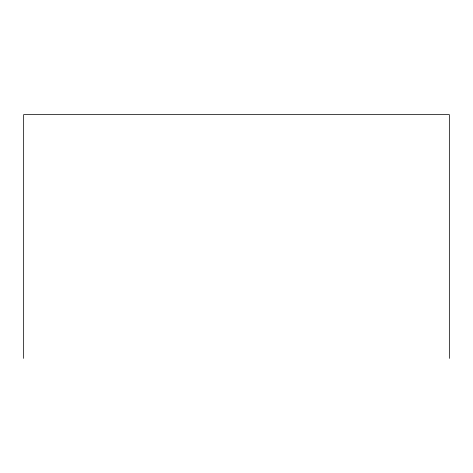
<?xml version="1.0" encoding="UTF-8"?>
<svg xmlns="http://www.w3.org/2000/svg" width="473" height="473" viewBox="0 0 473 473"><rect width="100%" height="100%" fill="white"/><g stroke="black" fill="none" stroke-linecap="round" stroke-linejoin="round"><path stroke-width="0.71" d="M449.35 358.386L449.35 114.614L23.65 114.614L23.65 358.386"/></g></svg>
